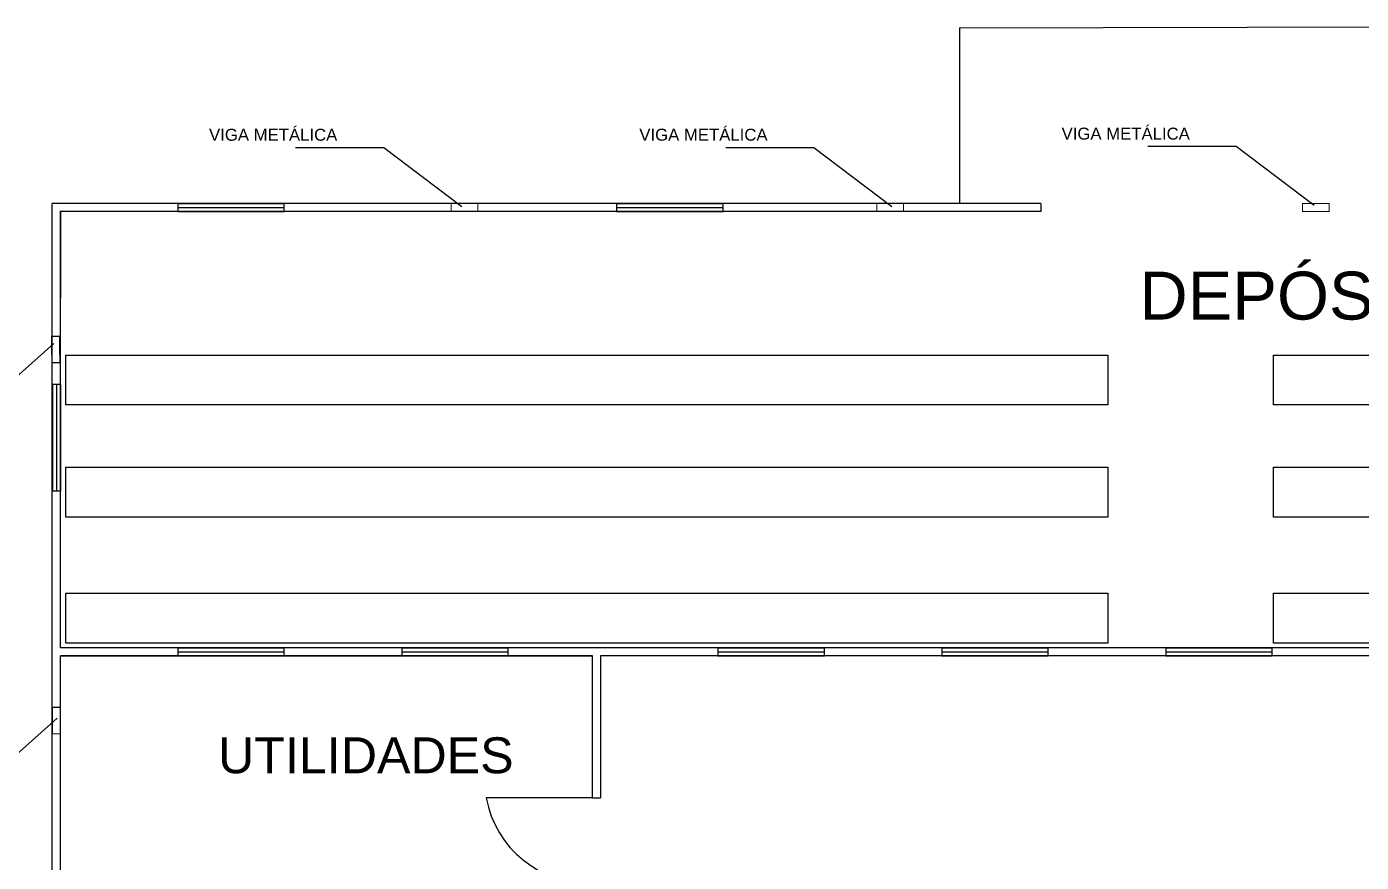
# Model space of a CAD drawing. Header units: metres. Extents: x 257 to 767, y -173 to 1.
# Drawn here: x 284.3 to 309.38, y -93.19 to -77.49 of the extents above; entities that cross this region are included whole.
import ezdxf

# ---------------------------------------------------------------- set-up
doc = ezdxf.new("R2010")
doc.units = ezdxf.units.M
doc.header["$LTSCALE"] = 10
doc.linetypes.add('ACAD_ISO02W100', pattern=[15, 12, -3])
doc.linetypes.add('TRACEJADAX2', pattern=[38.1, 25.4, -12.7])
doc.layers.get('0').update_dxf_attribs({"color": 254})
for name, color, linetype in [('A_METAL', 93, 'Continuous'), ('ELETEXTO LUMINÁRIAS', 254, 'Continuous'), ('Parede', 254, 'Continuous')]:
    doc.layers.add(name, color=color, linetype=linetype)
doc.layers.add('Janelas', color=254, linetype='Continuous', plot=False)
doc.layers.add('Portas', color=254, linetype='ACAD_ISO02W100', plot=False)
doc.styles.add('ARIAL', font='')
doc.styles.get('ARIAL').set_extended_font_data('Arial')

msp = doc.modelspace()

# ---------------------------------------------------------------- linework, layer by layer
at = {"color": 254}
for p, q in [((301.829, -77.513), (310.294, -77.493)), ((301.829, -77.513), (301.829, -80.813)), ((305.373, -79.74), (307.032, -79.74)), ((307.032, -79.74), (308.497, -80.849)), ((289.353, -79.761), (291.012, -79.761)), ((291.012, -79.761), (292.477, -80.87)), ((297.438, -79.76), (299.097, -79.76)), ((299.097, -79.76), (300.562, -80.869)), ((283.679, -84.458), (284.815, -83.448)), ((284.774, -83.649), (284.777, -83.306)), ((283.743, -91.492), (284.879, -90.482))]:
    msp.add_line(p, q, dxfattribs=at)
for points in [[(285.037, -84.601), (285.037, -83.662), (304.62, -83.662), (304.62, -84.601)], [(307.729, -84.601), (307.729, -83.662), (327.311, -83.662), (327.311, -84.601)], [(285.037, -86.706), (285.037, -85.767), (304.62, -85.767), (304.62, -86.706)], [(285.037, -89.078), (285.037, -88.139), (304.62, -88.139), (304.62, -89.078)]]:
    msp.add_lwpolyline(points, close=True, dxfattribs=at)
for points in [[(307.729, -86.706), (307.729, -85.767), (327.311, -85.767), (327.311, -86.706)], [(307.729, -89.078), (307.729, -88.139), (327.311, -88.139), (327.311, -89.078)]]:
    msp.add_lwpolyline(points, close=True)
at = {"layer": 'A_METAL', "color": 254, "const_width": 0.02}
for points in [[(292.279, -80.814), (292.779, -80.814), (292.779, -80.964), (292.279, -80.964)], [(300.279, -80.814), (300.779, -80.814), (300.779, -80.964), (300.279, -80.964)], [(308.279, -80.814), (308.779, -80.814), (308.779, -80.964), (308.279, -80.964)], [(284.777, -83.806), (284.777, -83.306), (284.927, -83.306), (284.927, -83.806)], [(284.787, -90.781), (284.787, -90.281), (284.937, -90.281), (284.937, -90.781)]]:
    msp.add_lwpolyline(points, close=True, dxfattribs=at)
at = {"layer": 'Janelas', "color": 254}
for p, q in [((287.143, -80.814), (287.143, -80.964)), ((287.143, -80.814), (287.143, -80.889)), ((287.143, -80.814), (289.143, -80.814)), ((287.143, -80.889), (289.143, -80.889)), ((287.143, -80.964), (289.143, -80.964)), ((289.143, -80.964), (289.143, -80.814)), ((295.388, -80.814), (295.388, -80.964)), ((295.388, -80.814), (295.388, -80.889)), ((295.388, -80.814), (297.388, -80.814)), ((295.388, -80.889), (297.388, -80.889)), ((295.388, -80.964), (297.388, -80.964)), ((297.388, -80.964), (297.388, -80.814)), ((284.937, -84.217), (284.787, -84.217)), ((284.787, -84.217), (284.787, -86.217)), ((284.937, -84.217), (284.862, -84.217)), ((284.862, -84.217), (284.862, -86.217)), ((284.937, -84.217), (284.937, -86.217)), ((284.937, -86.217), (284.787, -86.217)), ((284.937, -86.217), (284.862, -86.217)), ((287.143, -89.164), (287.143, -89.314)), ((287.143, -89.164), (287.143, -89.239)), ((287.143, -89.164), (289.143, -89.164)), ((287.143, -89.239), (289.143, -89.239)), ((287.143, -89.314), (289.143, -89.314))]:
    msp.add_line(p, q, dxfattribs=at)
at = {"layer": 'Janelas'}
for p, q in [((289.143, -89.314), (289.143, -89.164)), ((291.35, -89.164), (291.35, -89.314)), ((291.35, -89.164), (291.35, -89.239)), ((291.35, -89.164), (293.35, -89.164)), ((291.35, -89.239), (293.35, -89.239)), ((293.35, -89.314), (293.35, -89.164)), ((297.293, -89.164), (297.293, -89.314)), ((297.293, -89.164), (297.293, -89.239)), ((297.293, -89.164), (299.293, -89.164)), ((297.293, -89.239), (299.293, -89.239)), ((299.293, -89.314), (299.293, -89.164)), ((301.5, -89.164), (301.5, -89.314)), ((301.5, -89.164), (301.5, -89.239)), ((301.5, -89.164), (303.5, -89.164)), ((301.5, -89.239), (303.5, -89.239)), ((303.5, -89.314), (303.5, -89.164)), ((305.706, -89.163), (305.706, -89.313)), ((305.706, -89.163), (305.706, -89.238)), ((305.706, -89.163), (307.706, -89.163)), ((305.706, -89.238), (307.706, -89.238)), ((307.706, -89.313), (307.706, -89.163)), ((291.35, -89.314), (293.35, -89.314)), ((297.293, -89.314), (299.293, -89.314)), ((301.5, -89.314), (303.5, -89.314)), ((305.706, -89.313), (307.706, -89.313))]:
    msp.add_line(p, q, dxfattribs=at)
at = {"layer": 'Parede', "color": 254}
for p, q in [((303.357, -80.813), (284.779, -80.813)), ((284.779, -114.781), (284.779, -80.813)), ((284.937, -89.164), (284.937, -80.951)), ((284.937, -80.951), (284.937, -82.586)), ((294.937, -80.963), (284.937, -80.963)), ((303.357, -80.964), (294.937, -80.963)), ((303.357, -80.813), (303.357, -80.964)), ((284.777, -83.306), (284.924, -83.306)), ((284.927, -83.649), (284.926, -83.306)), ((295.087, -89.164), (284.937, -89.164)), ((284.937, -89.617), (284.937, -89.314)), ((284.937, -89.314), (294.937, -89.314)), ((294.937, -89.314), (284.937, -89.314)), ((284.937, -114.617), (284.937, -89.617))]:
    msp.add_line(p, q, dxfattribs=at)
at = {"layer": 'Parede'}
for p, q in [((333.172, -89.164), (295.087, -89.164)), ((294.937, -89.467), (294.937, -89.314)), ((294.937, -91.982), (294.937, -89.467)), ((295.087, -89.314), (295.087, -89.467)), ((333.172, -89.314), (295.087, -89.314)), ((295.087, -89.467), (295.087, -91.982)), ((294.937, -91.982), (295.087, -91.982))]:
    msp.add_line(p, q, dxfattribs=at)
at = {"layer": 'Portas', "color": 254, "linetype": 'ByBlock'}
msp.add_line((294.937, -91.982), (292.937, -91.982), dxfattribs=at)
at = {"layer": 'Portas', "color": 254, "linetype": 'TRACEJADAX2'}
msp.add_arc((294.86, -91.628), 1.955, 190.4231, 272.2573, dxfattribs=at)

# ---------------------------------------------------------------- texts
at = {"layer": 'ELETEXTO LUMINÁRIAS', "color": 254, "ltscale": 0.05, "style": 'ARIAL'}
for s, height, p in [('VIGA METÁLICA', 0.225, (287.73, -79.636)), ('VIGA METÁLICA', 0.225, (295.815, -79.635)), ('VIGA METÁLICA', 0.225, (303.75, -79.615)), ('DEPÓSITO DE PRODUTO ACABADO', 0.9, (305.212, -82.996)), ('UTILIDADES', 0.675, (287.9, -91.52))]:
    msp.add_text(s, height=height, rotation=360, dxfattribs=at).set_placement(p)

doc.saveas('drawing.dxf')
